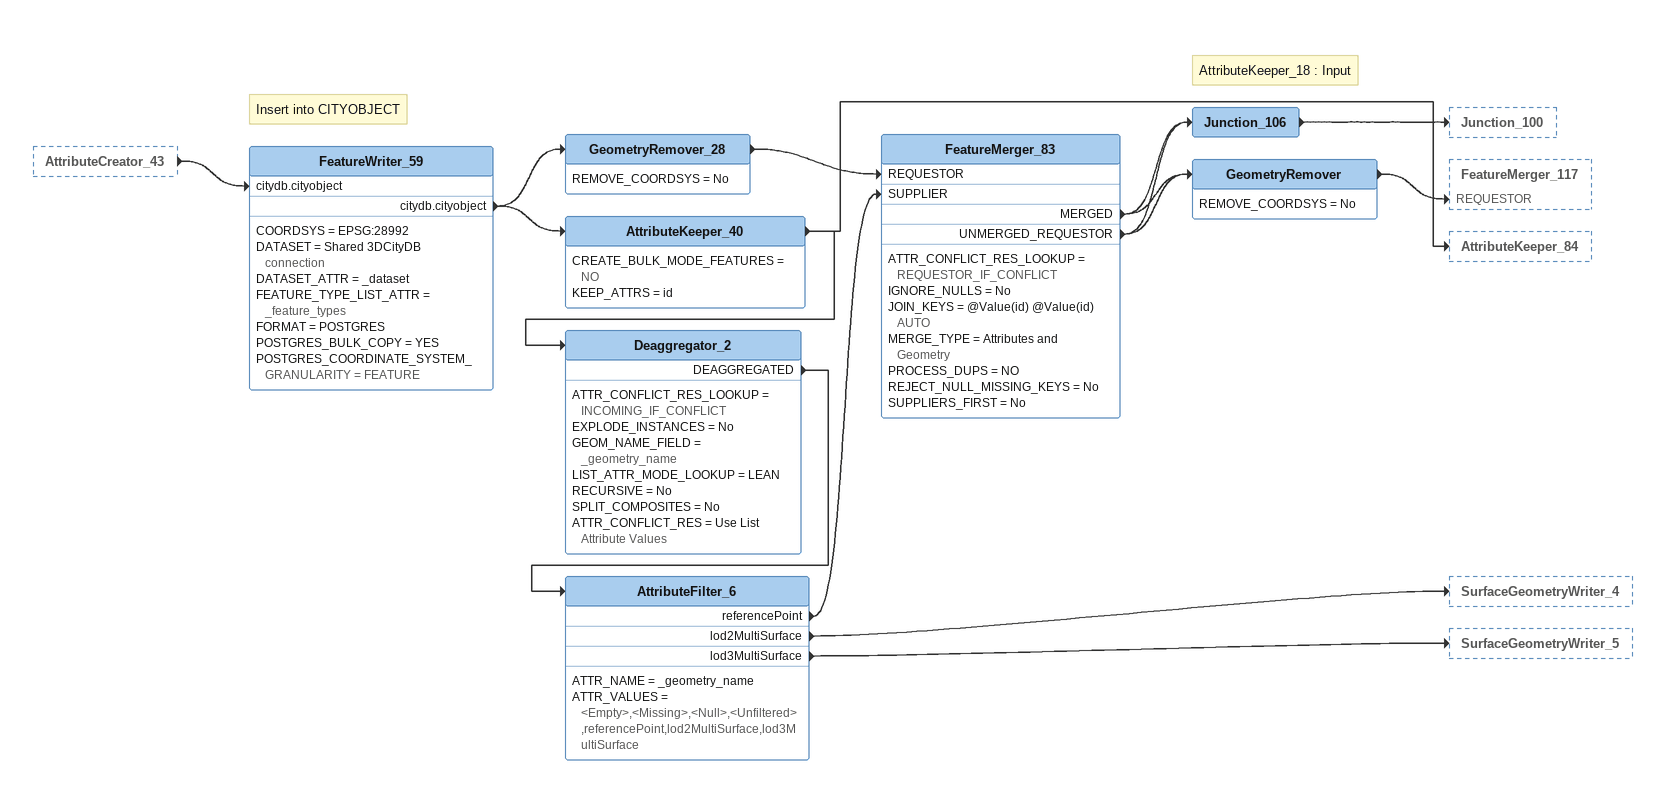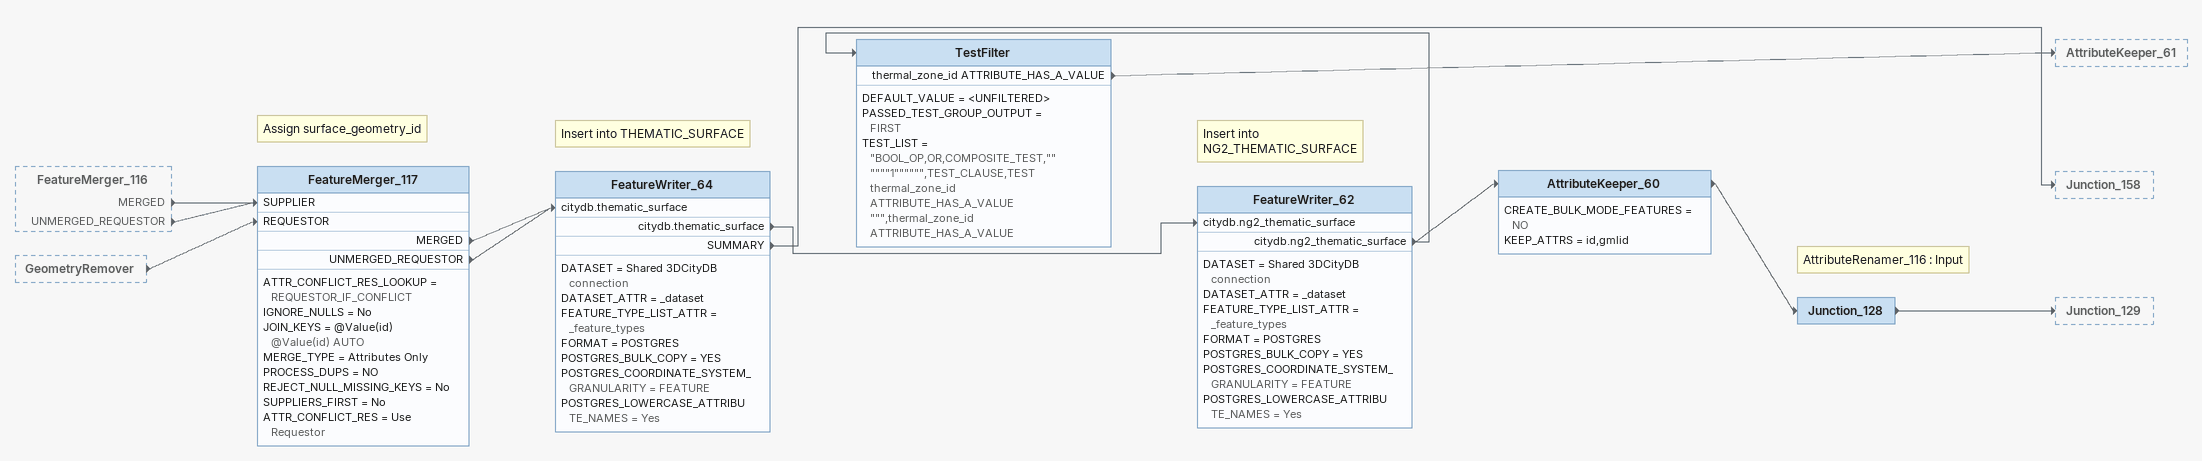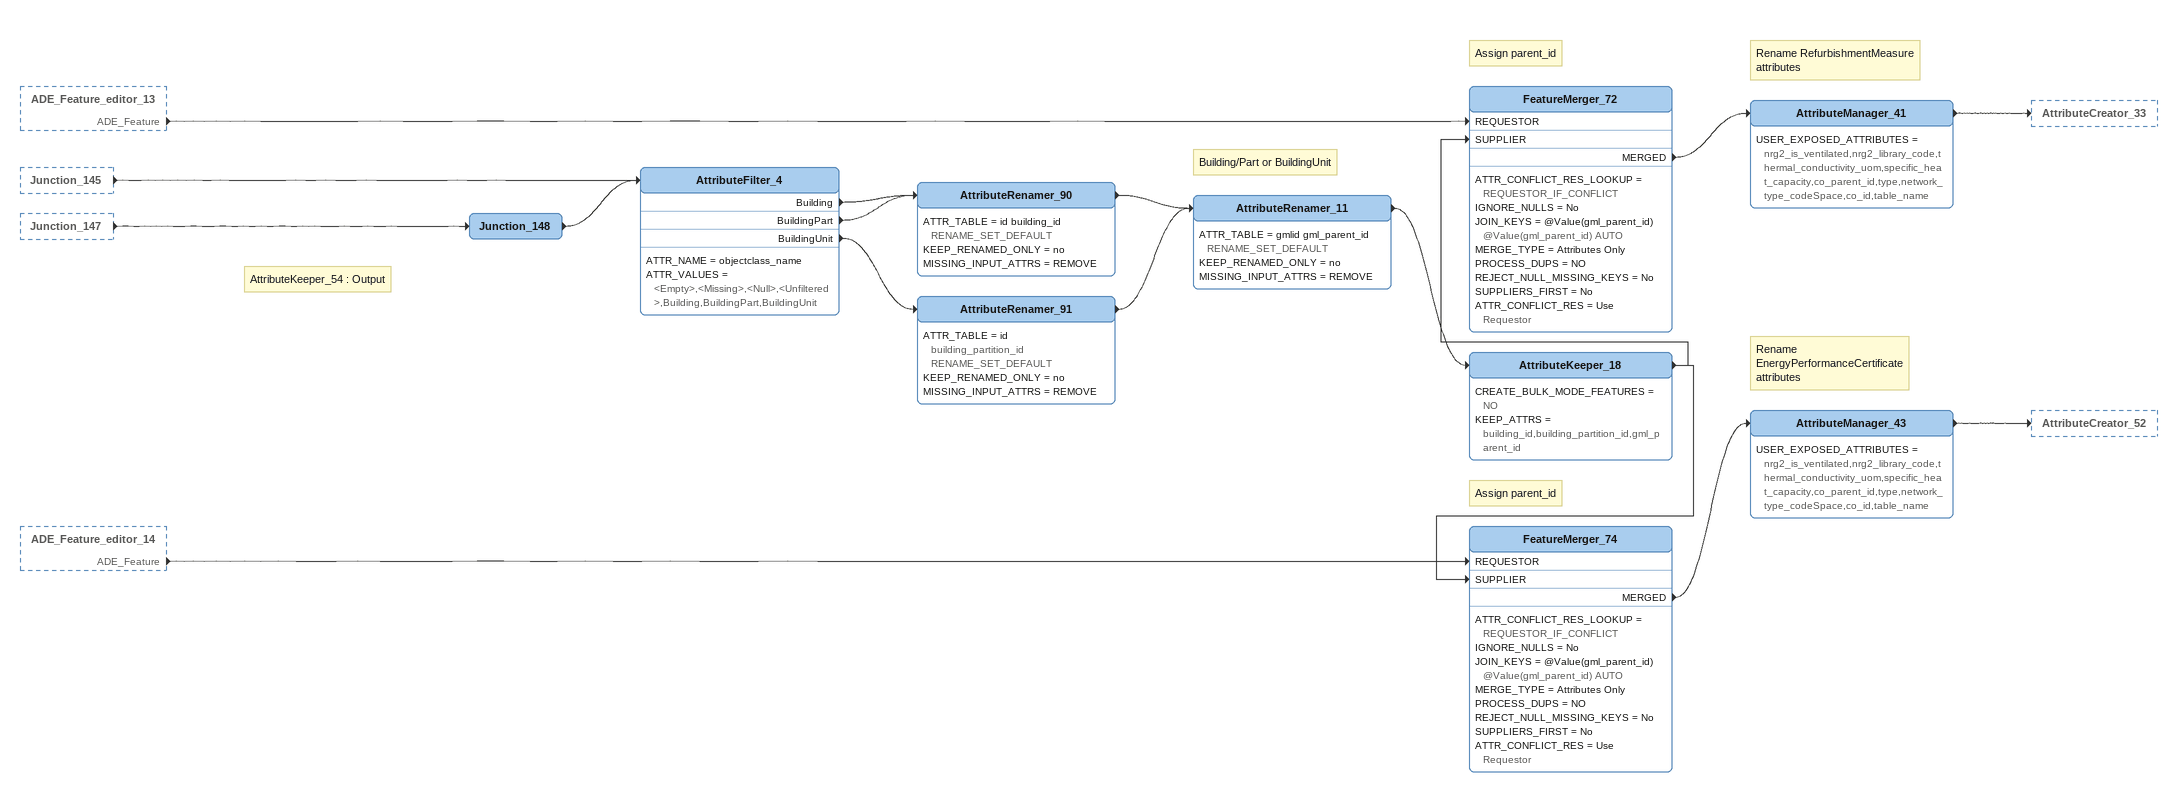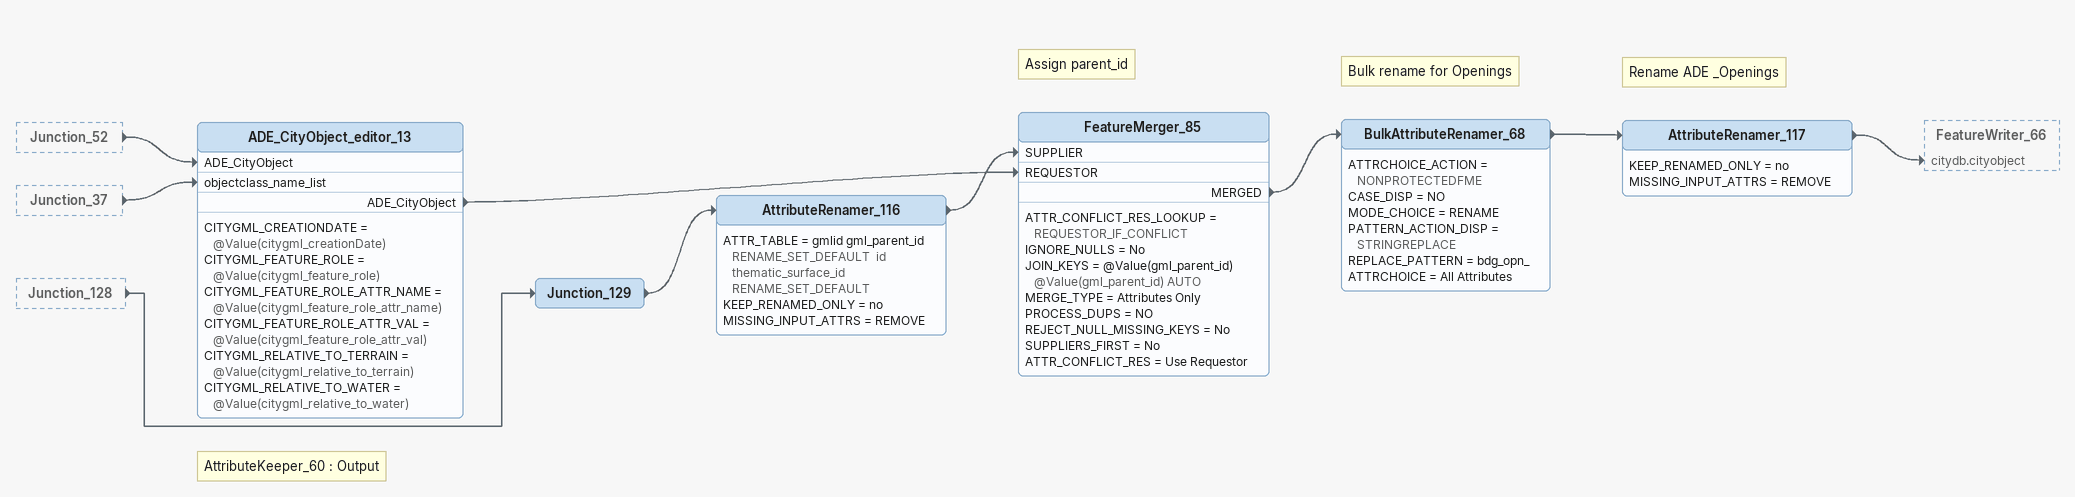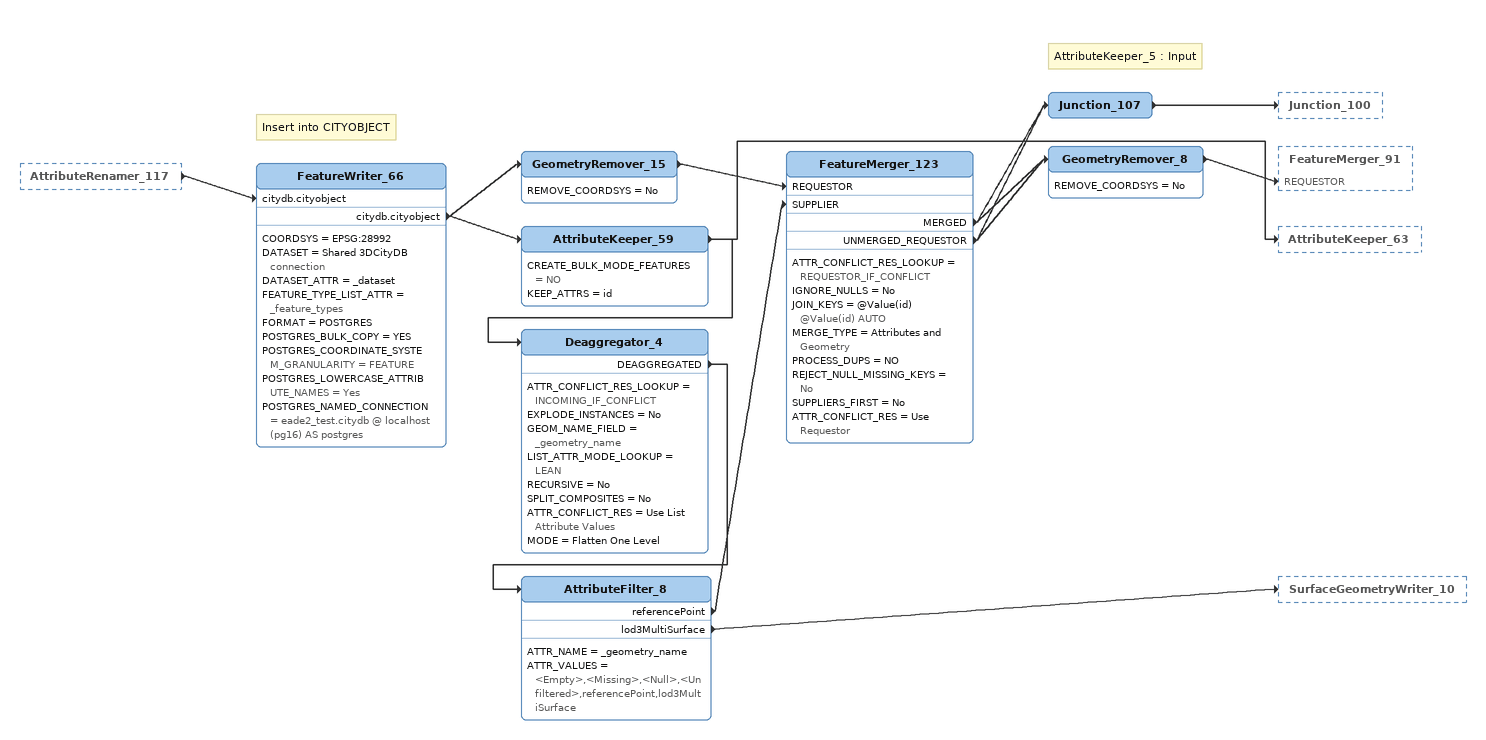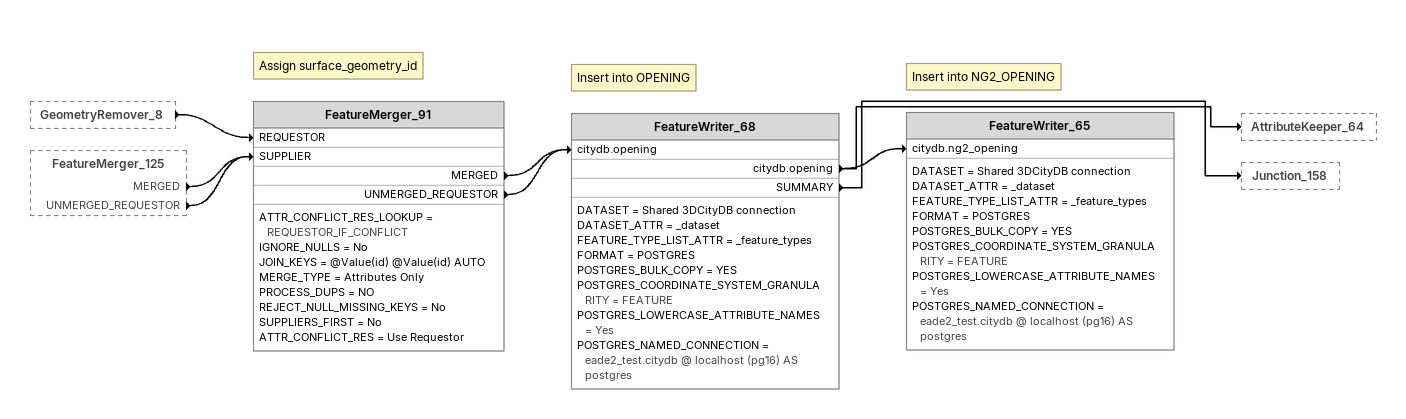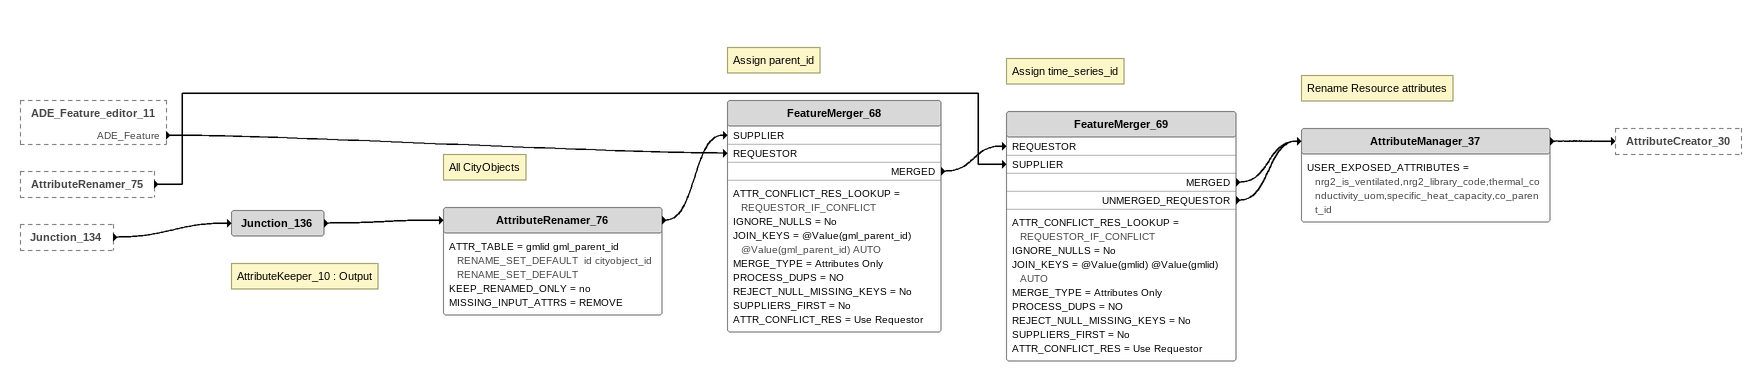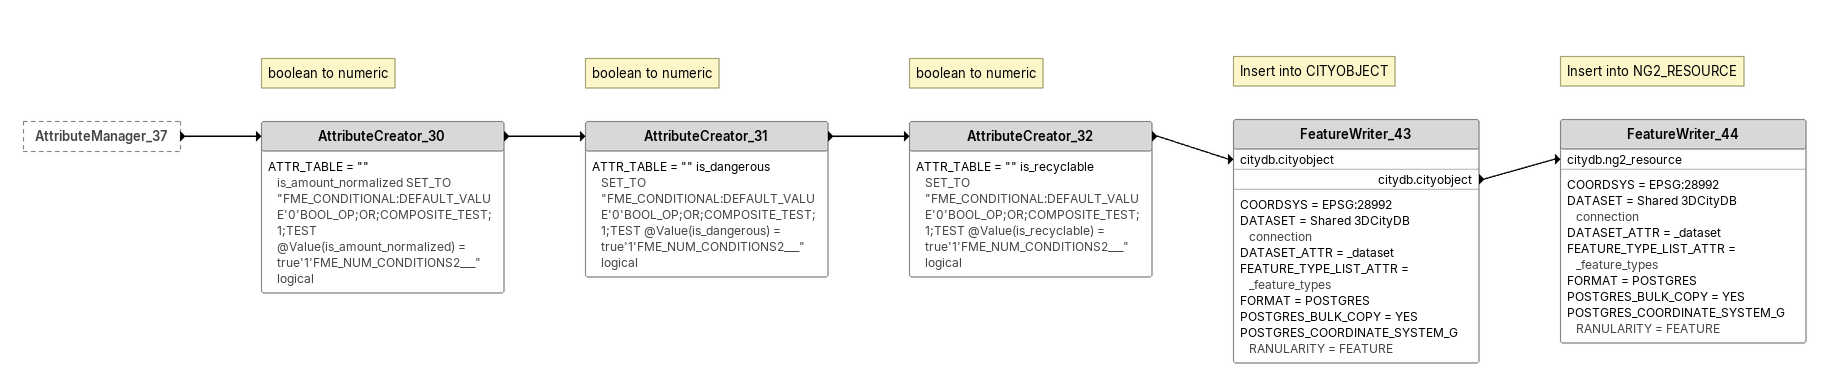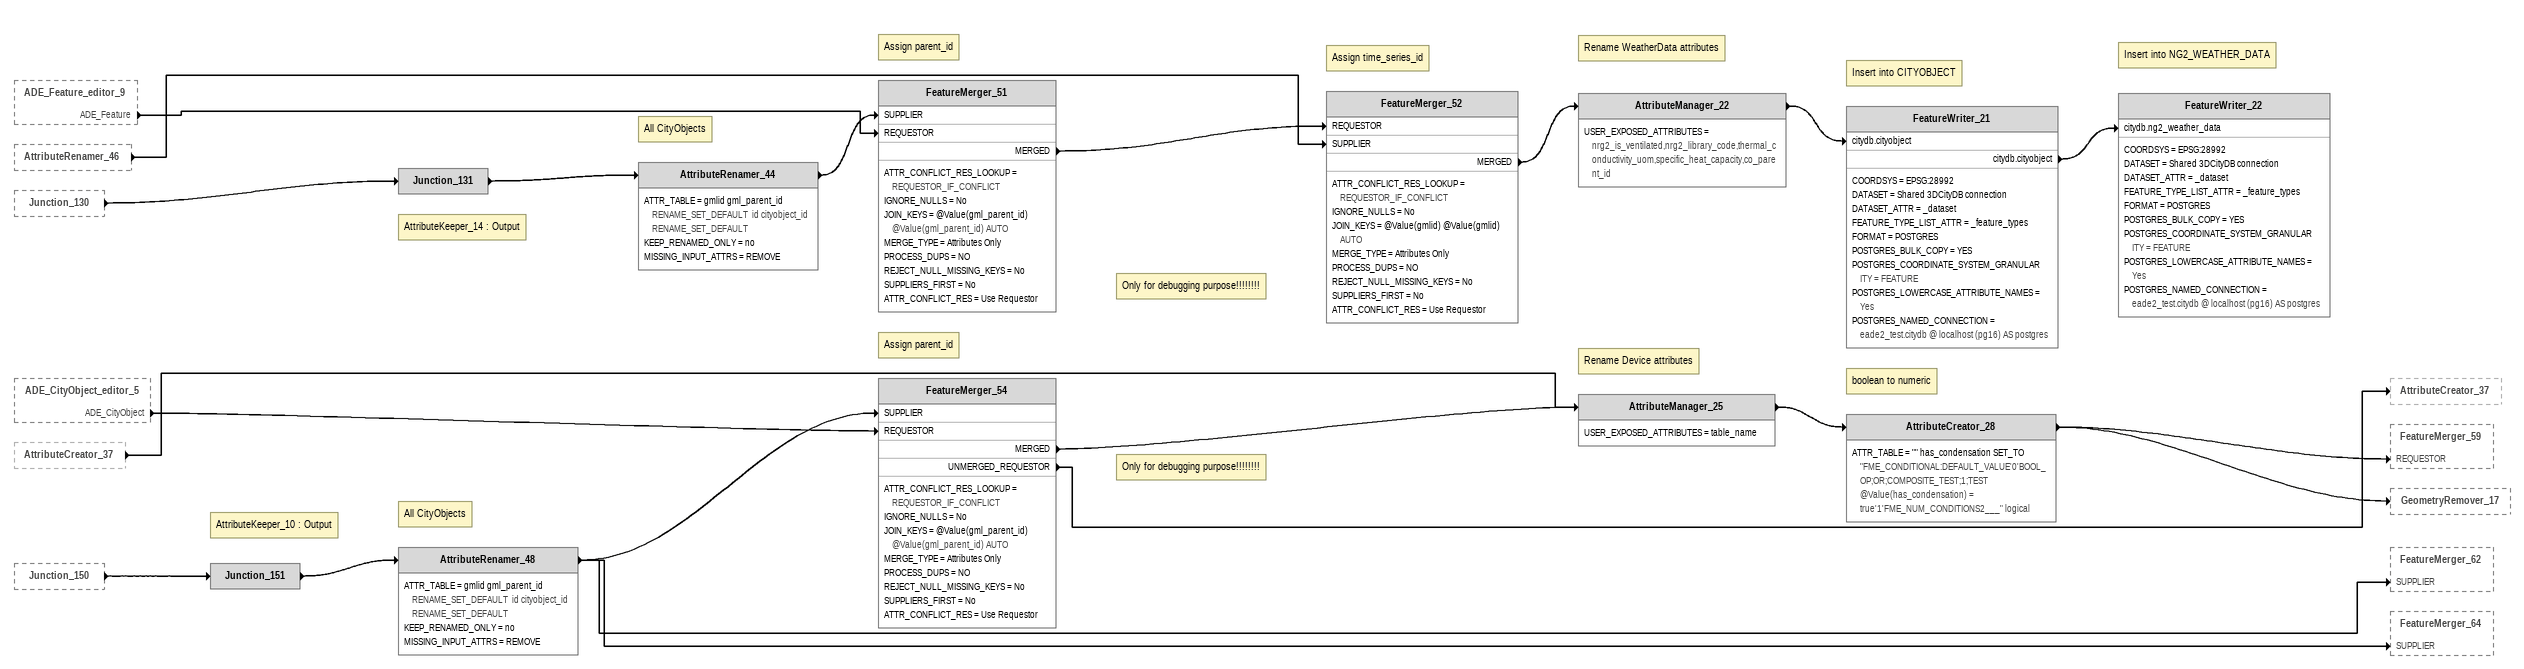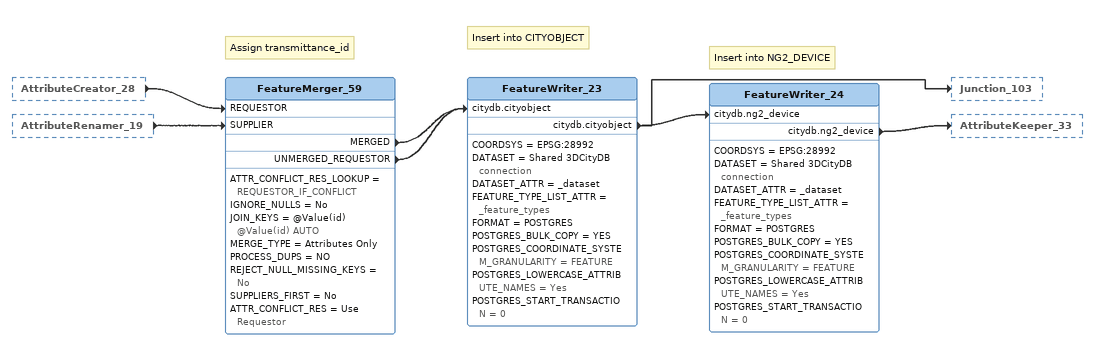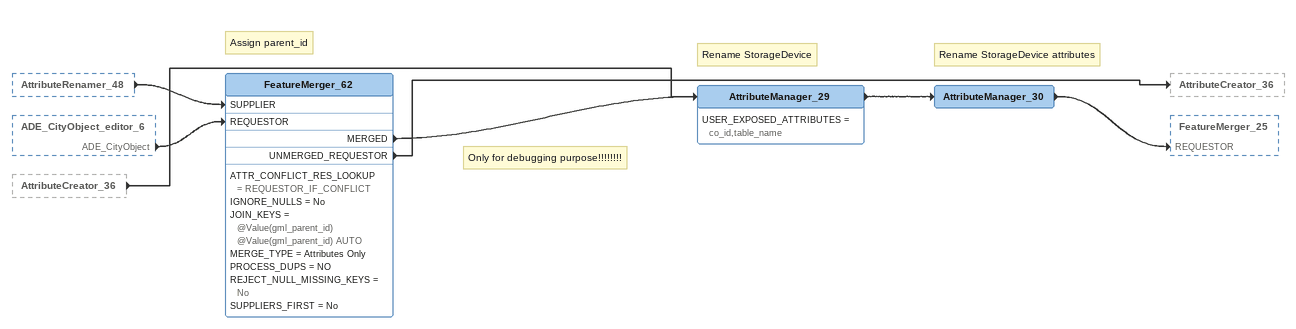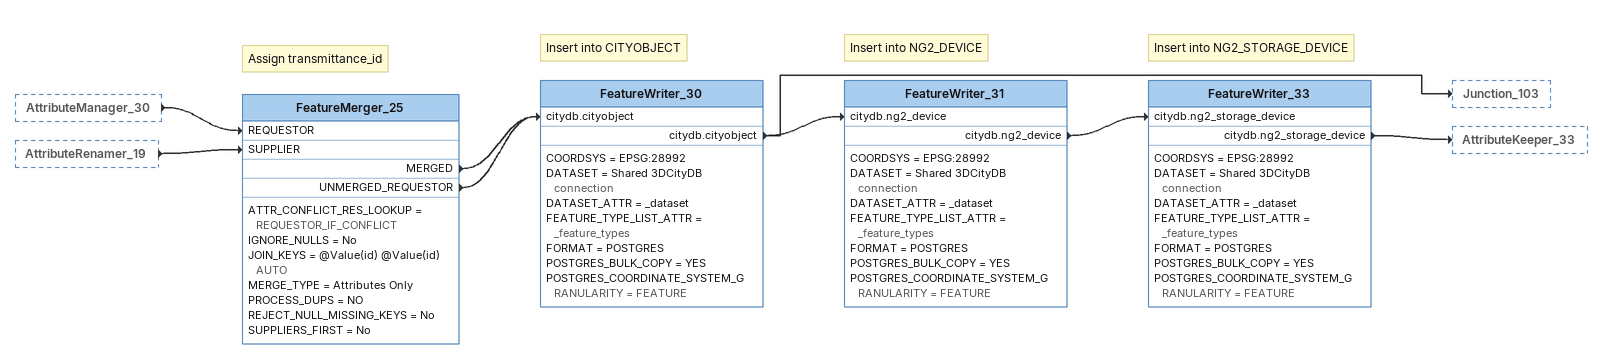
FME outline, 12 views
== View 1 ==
AttributeCreator_43 [outside]
    -> FeatureWriter_59 [citydb.cityobject]
Note: Insert into CITYOBJECT
FeatureWriter_59
    COORDSYS = EPSG:28992
    DATASET = Shared 3DCityDB connection
    DATASET_ATTR = _dataset
    FEATURE_TYPE_LIST_ATTR = _feature_types
    FORMAT = POSTGRES
    POSTGRES_BULK_COPY = YES
    POSTGRES_COORDINATE_SYSTEM_GRANULARITY = FEATURE
    citydb.cityobject -> GeometryRemover_28
    citydb.cityobject -> AttributeKeeper_40
GeometryRemover_28
    REMOVE_COORDSYS = No
    -> FeatureMerger_83 [REQUESTOR]
AttributeKeeper_40
    CREATE_BULK_MODE_FEATURES = NO
    KEEP_ATTRS = id
    -> Deaggregator_2
    -> AttributeKeeper_84
Deaggregator_2
    ATTR_CONFLICT_RES_LOOKUP = INCOMING_IF_CONFLICT
    EXPLODE_INSTANCES = No
    GEOM_NAME_FIELD = _geometry_name
    LIST_ATTR_MODE_LOOKUP = LEAN
    RECURSIVE = No
    SPLIT_COMPOSITES = No
    ATTR_CONFLICT_RES = Use List Attribute Values
    DEAGGREGATED -> AttributeFilter_6
AttributeFilter_6
    ATTR_NAME = _geometry_name
    ATTR_VALUES = <Empty>,<Missing>,<Null>,<Unfiltered>,referencePoint,lod2MultiSurface,lod3MultiSurface
    referencePoint -> FeatureMerger_83 [SUPPLIER]
    lod2MultiSurface -> SurfaceGeometryWriter_4
    lod3MultiSurface -> SurfaceGeometryWriter_5
FeatureMerger_83
    ATTR_CONFLICT_RES_LOOKUP = REQUESTOR_IF_CONFLICT
    IGNORE_NULLS = No
    JOIN_KEYS = @Value(id) @Value(id) AUTO
    MERGE_TYPE = Attributes and Geometry
    PROCESS_DUPS = NO
    REJECT_NULL_MISSING_KEYS = No
    SUPPLIERS_FIRST = No
    MERGED -> GeometryRemover
    MERGED -> Junction_106
    UNMERGED_REQUESTOR -> GeometryRemover
    UNMERGED_REQUESTOR -> Junction_106
Note: AttributeKeeper_18 : Input
Junction_106
    -> Junction_100
GeometryRemover
    REMOVE_COORDSYS = No
    -> FeatureMerger_117 [REQUESTOR]

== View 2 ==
FeatureMerger_116 [outside]
    MERGED -> FeatureMerger_117 [SUPPLIER]
    UNMERGED_REQUESTOR -> FeatureMerger_117 [SUPPLIER]
GeometryRemover [outside]
    -> FeatureMerger_117 [REQUESTOR]
Note: Assign surface_geometry_id
FeatureMerger_117
    ATTR_CONFLICT_RES_LOOKUP = REQUESTOR_IF_CONFLICT
    IGNORE_NULLS = No
    JOIN_KEYS = @Value(id) @Value(id) AUTO
    MERGE_TYPE = Attributes Only
    PROCESS_DUPS = NO
    REJECT_NULL_MISSING_KEYS = No
    SUPPLIERS_FIRST = No
    ATTR_CONFLICT_RES = Use Requestor
    MERGED -> FeatureWriter_64 [citydb.thematic_surface]
    UNMERGED_REQUESTOR -> FeatureWriter_64 [citydb.thematic_surface]
Note: Insert into THEMATIC_SURFACE
FeatureWriter_64
    DATASET = Shared 3DCityDB connection
    DATASET_ATTR = _dataset
    FEATURE_TYPE_LIST_ATTR = _feature_types
    FORMAT = POSTGRES
    POSTGRES_BULK_COPY = YES
    POSTGRES_COORDINATE_SYSTEM_GRANULARITY = FEATURE
    POSTGRES_LOWERCASE_ATTRIBUTE_NAMES = Yes
    citydb.thematic_surface -> FeatureWriter_62 [citydb.ng2_thematic_surface]
    SUMMARY -> Junction_158
Note: Insert into NG2_THEMATIC_SURFACE
FeatureWriter_62
    DATASET = Shared 3DCityDB connection
    DATASET_ATTR = _dataset
    FEATURE_TYPE_LIST_ATTR = _feature_types
    FORMAT = POSTGRES
    POSTGRES_BULK_COPY = YES
    POSTGRES_COORDINATE_SYSTEM_GRANULARITY = FEATURE
    POSTGRES_LOWERCASE_ATTRIBUTE_NAMES = Yes
    citydb.ng2_thematic_surface -> AttributeKeeper_60
    citydb.ng2_thematic_surface -> TestFilter
TestFilter
    DEFAULT_VALUE = <UNFILTERED>
    PASSED_TEST_GROUP_OUTPUT = FIRST
    TEST_LIST = "BOOL_OP,OR,COMPOSITE_TEST,""""""1"""""",TEST_CLAUSE,TEST thermal_zone_id ATTRIBUTE_HAS_A_VALUE """,thermal_zone_id ATTRIBUTE_HAS_A_VALUE
    thermal_zone_id ATTRIBUTE_HAS_A_VALUE -> AttributeKeeper_61
AttributeKeeper_60
    CREATE_BULK_MODE_FEATURES = NO
    KEEP_ATTRS = id,gmlid
    -> Junction_128
Note: AttributeRenamer_116 : Input
Junction_128
    -> Junction_129

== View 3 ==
ADE_Feature_editor_13 [outside]
    ADE_Feature -> FeatureMerger_72 [REQUESTOR]
Junction_145 [outside]
    -> AttributeFilter_4
Junction_147 [outside]
    -> Junction_148
ADE_Feature_editor_14 [outside]
    ADE_Feature -> FeatureMerger_74 [REQUESTOR]
Note: AttributeKeeper_54 : Output
Junction_148
    -> AttributeFilter_4
AttributeFilter_4
    ATTR_NAME = objectclass_name
    ATTR_VALUES = <Empty>,<Missing>,<Null>,<Unfiltered>,Building,BuildingPart,BuildingUnit
    Building -> AttributeRenamer_90
    BuildingPart -> AttributeRenamer_90
    BuildingUnit -> AttributeRenamer_91
AttributeRenamer_90
    ATTR_TABLE = id building_id RENAME_SET_DEFAULT
    KEEP_RENAMED_ONLY = no
    MISSING_INPUT_ATTRS = REMOVE
    -> AttributeRenamer_11
AttributeRenamer_91
    ATTR_TABLE = id building_partition_id RENAME_SET_DEFAULT
    KEEP_RENAMED_ONLY = no
    MISSING_INPUT_ATTRS = REMOVE
    -> AttributeRenamer_11
Note: Building/Part or BuildingUnit
AttributeRenamer_11
    ATTR_TABLE = gmlid gml_parent_id RENAME_SET_DEFAULT
    KEEP_RENAMED_ONLY = no
    MISSING_INPUT_ATTRS = REMOVE
    -> AttributeKeeper_18
AttributeKeeper_18
    CREATE_BULK_MODE_FEATURES = NO
    KEEP_ATTRS = building_id,building_partition_id,gml_parent_id
    -> FeatureMerger_72 [SUPPLIER]
    -> FeatureMerger_74 [SUPPLIER]
Note: Assign parent_id
FeatureMerger_72
    ATTR_CONFLICT_RES_LOOKUP = REQUESTOR_IF_CONFLICT
    IGNORE_NULLS = No
    JOIN_KEYS = @Value(gml_parent_id) @Value(gml_parent_id) AUTO
    MERGE_TYPE = Attributes Only
    PROCESS_DUPS = NO
    REJECT_NULL_MISSING_KEYS = No
    SUPPLIERS_FIRST = No
    ATTR_CONFLICT_RES = Use Requestor
    MERGED -> AttributeManager_41
Note: Rename RefurbishmentMeasure attributes
AttributeManager_41
    USER_EXPOSED_ATTRIBUTES = nrg2_is_ventilated,nrg2_library_code,thermal_conductivity_uom,specific_heat_capacity,co_parent_id,type,network_type_codeSpace,co_id,table_name
    -> AttributeCreator_33
Note: Assign parent_id
FeatureMerger_74
    ATTR_CONFLICT_RES_LOOKUP = REQUESTOR_IF_CONFLICT
    IGNORE_NULLS = No
    JOIN_KEYS = @Value(gml_parent_id) @Value(gml_parent_id) AUTO
    MERGE_TYPE = Attributes Only
    PROCESS_DUPS = NO
    REJECT_NULL_MISSING_KEYS = No
    SUPPLIERS_FIRST = No
    ATTR_CONFLICT_RES = Use Requestor
    MERGED -> AttributeManager_43
Note: Rename EnergyPerformanceCertificate attributes
AttributeManager_43
    USER_EXPOSED_ATTRIBUTES = nrg2_is_ventilated,nrg2_library_code,thermal_conductivity_uom,specific_heat_capacity,co_parent_id,type,network_type_codeSpace,co_id,table_name
    -> AttributeCreator_52

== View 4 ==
Junction_52 [outside]
    -> ADE_CityObject_editor_13 [ADE_CityObject]
Junction_37 [outside]
    -> ADE_CityObject_editor_13 [objectclass_name_list]
Junction_128 [outside]
    -> Junction_129
Note: AttributeKeeper_60 : Output
Junction_129
    -> AttributeRenamer_116
AttributeRenamer_116
    ATTR_TABLE = gmlid gml_parent_id RENAME_SET_DEFAULT  id thematic_surface_id RENAME_SET_DEFAULT
    KEEP_RENAMED_ONLY = no
    MISSING_INPUT_ATTRS = REMOVE
    -> FeatureMerger_85 [SUPPLIER]
ADE_CityObject_editor_13
    CITYGML_CREATIONDATE = @Value(citygml_creationDate)
    CITYGML_FEATURE_ROLE = @Value(citygml_feature_role)
    CITYGML_FEATURE_ROLE_ATTR_NAME = @Value(citygml_feature_role_attr_name)
    CITYGML_FEATURE_ROLE_ATTR_VAL = @Value(citygml_feature_role_attr_val)
    CITYGML_RELATIVE_TO_TERRAIN = @Value(citygml_relative_to_terrain)
    CITYGML_RELATIVE_TO_WATER = @Value(citygml_relative_to_water)
    ADE_CityObject -> FeatureMerger_85 [REQUESTOR]
Note: Assign parent_id
FeatureMerger_85
    ATTR_CONFLICT_RES_LOOKUP = REQUESTOR_IF_CONFLICT
    IGNORE_NULLS = No
    JOIN_KEYS = @Value(gml_parent_id) @Value(gml_parent_id) AUTO
    MERGE_TYPE = Attributes Only
    PROCESS_DUPS = NO
    REJECT_NULL_MISSING_KEYS = No
    SUPPLIERS_FIRST = No
    ATTR_CONFLICT_RES = Use Requestor
    MERGED -> BulkAttributeRenamer_68
Note: Bulk rename for Openings
BulkAttributeRenamer_68
    ATTRCHOICE_ACTION = NONPROTECTEDFME
    CASE_DISP = NO
    MODE_CHOICE = RENAME
    PATTERN_ACTION_DISP = STRINGREPLACE
    REPLACE_PATTERN = bdg_opn_
    ATTRCHOICE = All Attributes
    -> AttributeRenamer_117
Note: Rename ADE _Openings
AttributeRenamer_117
    KEEP_RENAMED_ONLY = no
    MISSING_INPUT_ATTRS = REMOVE
    -> FeatureWriter_66 [citydb.cityobject]

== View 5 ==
AttributeRenamer_117 [outside]
    -> FeatureWriter_66 [citydb.cityobject]
Note: Insert into CITYOBJECT
FeatureWriter_66
    COORDSYS = EPSG:28992
    DATASET = Shared 3DCityDB connection
    DATASET_ATTR = _dataset
    FEATURE_TYPE_LIST_ATTR = _feature_types
    FORMAT = POSTGRES
    POSTGRES_BULK_COPY = YES
    POSTGRES_COORDINATE_SYSTEM_GRANULARITY = FEATURE
    POSTGRES_LOWERCASE_ATTRIBUTE_NAMES = Yes
    POSTGRES_NAMED_CONNECTION = eade2_test.citydb @ localhost (pg16) AS postgres
    citydb.cityobject -> GeometryRemover_15
    citydb.cityobject -> AttributeKeeper_59
GeometryRemover_15
    REMOVE_COORDSYS = No
    -> FeatureMerger_123 [REQUESTOR]
AttributeKeeper_59
    CREATE_BULK_MODE_FEATURES = NO
    KEEP_ATTRS = id
    -> Deaggregator_4
    -> AttributeKeeper_63
Deaggregator_4
    ATTR_CONFLICT_RES_LOOKUP = INCOMING_IF_CONFLICT
    EXPLODE_INSTANCES = No
    GEOM_NAME_FIELD = _geometry_name
    LIST_ATTR_MODE_LOOKUP = LEAN
    RECURSIVE = No
    SPLIT_COMPOSITES = No
    ATTR_CONFLICT_RES = Use List Attribute Values
    MODE = Flatten One Level
    DEAGGREGATED -> AttributeFilter_8
AttributeFilter_8
    ATTR_NAME = _geometry_name
    ATTR_VALUES = <Empty>,<Missing>,<Null>,<Unfiltered>,referencePoint,lod3MultiSurface
    referencePoint -> FeatureMerger_123 [SUPPLIER]
    lod3MultiSurface -> SurfaceGeometryWriter_10
FeatureMerger_123
    ATTR_CONFLICT_RES_LOOKUP = REQUESTOR_IF_CONFLICT
    IGNORE_NULLS = No
    JOIN_KEYS = @Value(id) @Value(id) AUTO
    MERGE_TYPE = Attributes and Geometry
    PROCESS_DUPS = NO
    REJECT_NULL_MISSING_KEYS = No
    SUPPLIERS_FIRST = No
    ATTR_CONFLICT_RES = Use Requestor
    MERGED -> GeometryRemover_8
    MERGED -> Junction_107
    UNMERGED_REQUESTOR -> GeometryRemover_8
    UNMERGED_REQUESTOR -> Junction_107
Note: AttributeKeeper_5 : Input
Junction_107
    -> Junction_100
GeometryRemover_8
    REMOVE_COORDSYS = No
    -> FeatureMerger_91 [REQUESTOR]

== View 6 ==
GeometryRemover_8 [outside]
    -> FeatureMerger_91 [REQUESTOR]
FeatureMerger_125 [outside]
    MERGED -> FeatureMerger_91 [SUPPLIER]
    UNMERGED_REQUESTOR -> FeatureMerger_91 [SUPPLIER]
Note: Assign surface_geometry_id
FeatureMerger_91
    ATTR_CONFLICT_RES_LOOKUP = REQUESTOR_IF_CONFLICT
    IGNORE_NULLS = No
    JOIN_KEYS = @Value(id) @Value(id) AUTO
    MERGE_TYPE = Attributes Only
    PROCESS_DUPS = NO
    REJECT_NULL_MISSING_KEYS = No
    SUPPLIERS_FIRST = No
    ATTR_CONFLICT_RES = Use Requestor
    MERGED -> FeatureWriter_68 [citydb.opening]
    UNMERGED_REQUESTOR -> FeatureWriter_68 [citydb.opening]
Note: Insert into OPENING
FeatureWriter_68
    DATASET = Shared 3DCityDB connection
    DATASET_ATTR = _dataset
    FEATURE_TYPE_LIST_ATTR = _feature_types
    FORMAT = POSTGRES
    POSTGRES_BULK_COPY = YES
    POSTGRES_COORDINATE_SYSTEM_GRANULARITY = FEATURE
    POSTGRES_LOWERCASE_ATTRIBUTE_NAMES = Yes
    POSTGRES_NAMED_CONNECTION = eade2_test.citydb @ localhost (pg16) AS postgres
    citydb.opening -> FeatureWriter_65 [citydb.ng2_opening]
    citydb.opening -> AttributeKeeper_64
    SUMMARY -> Junction_158
Note: Insert into NG2_OPENING
FeatureWriter_65
    DATASET = Shared 3DCityDB connection
    DATASET_ATTR = _dataset
    FEATURE_TYPE_LIST_ATTR = _feature_types
    FORMAT = POSTGRES
    POSTGRES_BULK_COPY = YES
    POSTGRES_COORDINATE_SYSTEM_GRANULARITY = FEATURE
    POSTGRES_LOWERCASE_ATTRIBUTE_NAMES = Yes
    POSTGRES_NAMED_CONNECTION = eade2_test.citydb @ localhost (pg16) AS postgres

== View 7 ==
ADE_Feature_editor_11 [outside]
    ADE_Feature -> FeatureMerger_68 [REQUESTOR]
AttributeRenamer_75 [outside]
    -> FeatureMerger_69 [SUPPLIER]
Junction_134 [outside]
    -> Junction_136
Note: AttributeKeeper_10 : Output
Junction_136
    -> AttributeRenamer_76
Note: All CityObjects
AttributeRenamer_76
    ATTR_TABLE = gmlid gml_parent_id RENAME_SET_DEFAULT  id cityobject_id RENAME_SET_DEFAULT
    KEEP_RENAMED_ONLY = no
    MISSING_INPUT_ATTRS = REMOVE
    -> FeatureMerger_68 [SUPPLIER]
Note: Assign parent_id
FeatureMerger_68
    ATTR_CONFLICT_RES_LOOKUP = REQUESTOR_IF_CONFLICT
    IGNORE_NULLS = No
    JOIN_KEYS = @Value(gml_parent_id) @Value(gml_parent_id) AUTO
    MERGE_TYPE = Attributes Only
    PROCESS_DUPS = NO
    REJECT_NULL_MISSING_KEYS = No
    SUPPLIERS_FIRST = No
    ATTR_CONFLICT_RES = Use Requestor
    MERGED -> FeatureMerger_69 [REQUESTOR]
Note: Assign time_series_id
FeatureMerger_69
    ATTR_CONFLICT_RES_LOOKUP = REQUESTOR_IF_CONFLICT
    IGNORE_NULLS = No
    JOIN_KEYS = @Value(gmlid) @Value(gmlid) AUTO
    MERGE_TYPE = Attributes Only
    PROCESS_DUPS = NO
    REJECT_NULL_MISSING_KEYS = No
    SUPPLIERS_FIRST = No
    ATTR_CONFLICT_RES = Use Requestor
    MERGED -> AttributeManager_37
    UNMERGED_REQUESTOR -> AttributeManager_37
Note: Rename Resource attributes
AttributeManager_37
    USER_EXPOSED_ATTRIBUTES = nrg2_is_ventilated,nrg2_library_code,thermal_conductivity_uom,specific_heat_capacity,co_parent_id
    -> AttributeCreator_30

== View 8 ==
AttributeManager_37 [outside]
    -> AttributeCreator_30
Note: boolean to numeric
AttributeCreator_30
    ATTR_TABLE = "" is_amount_normalized SET_TO "FME_CONDITIONAL:DEFAULT_VALUE'0'BOOL_OP;OR;COMPOSITE_TEST;1;TEST @Value(is_amount_normalized) = true'1'FME_NUM_CONDITIONS2___" logical
    -> AttributeCreator_31
Note: boolean to numeric
AttributeCreator_31
    ATTR_TABLE = "" is_dangerous SET_TO "FME_CONDITIONAL:DEFAULT_VALUE'0'BOOL_OP;OR;COMPOSITE_TEST;1;TEST @Value(is_dangerous) = true'1'FME_NUM_CONDITIONS2___" logical
    -> AttributeCreator_32
Note: boolean to numeric
AttributeCreator_32
    ATTR_TABLE = "" is_recyclable SET_TO "FME_CONDITIONAL:DEFAULT_VALUE'0'BOOL_OP;OR;COMPOSITE_TEST;1;TEST @Value(is_recyclable) = true'1'FME_NUM_CONDITIONS2___" logical
    -> FeatureWriter_43 [citydb.cityobject]
Note: Insert into CITYOBJECT
FeatureWriter_43
    COORDSYS = EPSG:28992
    DATASET = Shared 3DCityDB connection
    DATASET_ATTR = _dataset
    FEATURE_TYPE_LIST_ATTR = _feature_types
    FORMAT = POSTGRES
    POSTGRES_BULK_COPY = YES
    POSTGRES_COORDINATE_SYSTEM_GRANULARITY = FEATURE
    citydb.cityobject -> FeatureWriter_44 [citydb.ng2_resource]
Note: Insert into NG2_RESOURCE
FeatureWriter_44
    COORDSYS = EPSG:28992
    DATASET = Shared 3DCityDB connection
    DATASET_ATTR = _dataset
    FEATURE_TYPE_LIST_ATTR = _feature_types
    FORMAT = POSTGRES
    POSTGRES_BULK_COPY = YES
    POSTGRES_COORDINATE_SYSTEM_GRANULARITY = FEATURE

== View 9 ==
ADE_Feature_editor_9 [outside]
    ADE_Feature -> FeatureMerger_51 [REQUESTOR]
AttributeRenamer_46 [outside]
    -> FeatureMerger_52 [SUPPLIER]
Junction_130 [outside]
    -> Junction_131
ADE_CityObject_editor_5 [outside]
    ADE_CityObject -> FeatureMerger_54 [REQUESTOR]
AttributeCreator_37 [outside]
    -> AttributeManager_25
Junction_150 [outside]
    -> Junction_151
Note: AttributeKeeper_14 : Output
Junction_131
    -> AttributeRenamer_44
Note: All CityObjects
AttributeRenamer_44
    ATTR_TABLE = gmlid gml_parent_id RENAME_SET_DEFAULT  id cityobject_id RENAME_SET_DEFAULT
    KEEP_RENAMED_ONLY = no
    MISSING_INPUT_ATTRS = REMOVE
    -> FeatureMerger_51 [SUPPLIER]
Note: Assign parent_id
FeatureMerger_51
    ATTR_CONFLICT_RES_LOOKUP = REQUESTOR_IF_CONFLICT
    IGNORE_NULLS = No
    JOIN_KEYS = @Value(gml_parent_id) @Value(gml_parent_id) AUTO
    MERGE_TYPE = Attributes Only
    PROCESS_DUPS = NO
    REJECT_NULL_MISSING_KEYS = No
    SUPPLIERS_FIRST = No
    ATTR_CONFLICT_RES = Use Requestor
    MERGED -> FeatureMerger_52 [REQUESTOR]
Note: Assign time_series_id
FeatureMerger_52
    ATTR_CONFLICT_RES_LOOKUP = REQUESTOR_IF_CONFLICT
    IGNORE_NULLS = No
    JOIN_KEYS = @Value(gmlid) @Value(gmlid) AUTO
    MERGE_TYPE = Attributes Only
    PROCESS_DUPS = NO
    REJECT_NULL_MISSING_KEYS = No
    SUPPLIERS_FIRST = No
    ATTR_CONFLICT_RES = Use Requestor
    MERGED -> AttributeManager_22
Note: Rename WeatherData attributes
AttributeManager_22
    USER_EXPOSED_ATTRIBUTES = nrg2_is_ventilated,nrg2_library_code,thermal_conductivity_uom,specific_heat_capacity,co_parent_id
    -> FeatureWriter_21 [citydb.cityobject]
Note: Insert into CITYOBJECT
FeatureWriter_21
    COORDSYS = EPSG:28992
    DATASET = Shared 3DCityDB connection
    DATASET_ATTR = _dataset
    FEATURE_TYPE_LIST_ATTR = _feature_types
    FORMAT = POSTGRES
    POSTGRES_BULK_COPY = YES
    POSTGRES_COORDINATE_SYSTEM_GRANULARITY = FEATURE
    POSTGRES_LOWERCASE_ATTRIBUTE_NAMES = Yes
    POSTGRES_NAMED_CONNECTION = eade2_test.citydb @ localhost (pg16) AS postgres
    citydb.cityobject -> FeatureWriter_22 [citydb.ng2_weather_data]
Note: Insert into NG2_WEATHER_DATA
FeatureWriter_22
    COORDSYS = EPSG:28992
    DATASET = Shared 3DCityDB connection
    DATASET_ATTR = _dataset
    FEATURE_TYPE_LIST_ATTR = _feature_types
    FORMAT = POSTGRES
    POSTGRES_BULK_COPY = YES
    POSTGRES_COORDINATE_SYSTEM_GRANULARITY = FEATURE
    POSTGRES_LOWERCASE_ATTRIBUTE_NAMES = Yes
    POSTGRES_NAMED_CONNECTION = eade2_test.citydb @ localhost (pg16) AS postgres
Note: AttributeKeeper_10 : Output
Junction_151
    -> AttributeRenamer_48
Note: All CityObjects
AttributeRenamer_48
    ATTR_TABLE = gmlid gml_parent_id RENAME_SET_DEFAULT  id cityobject_id RENAME_SET_DEFAULT
    KEEP_RENAMED_ONLY = no
    MISSING_INPUT_ATTRS = REMOVE
    -> FeatureMerger_54 [SUPPLIER]
    -> FeatureMerger_62 [SUPPLIER]
    -> FeatureMerger_64 [SUPPLIER]
Note: Assign parent_id
Note: Only for debugging purpose!!!!!!!!
Note: Only for debugging purpose!!!!!!!!
FeatureMerger_54
    ATTR_CONFLICT_RES_LOOKUP = REQUESTOR_IF_CONFLICT
    IGNORE_NULLS = No
    JOIN_KEYS = @Value(gml_parent_id) @Value(gml_parent_id) AUTO
    MERGE_TYPE = Attributes Only
    PROCESS_DUPS = NO
    REJECT_NULL_MISSING_KEYS = No
    SUPPLIERS_FIRST = No
    ATTR_CONFLICT_RES = Use Requestor
    MERGED -> AttributeManager_25
    UNMERGED_REQUESTOR -> AttributeCreator_37
Note: Rename Device attributes
AttributeManager_25
    USER_EXPOSED_ATTRIBUTES = table_name
    -> AttributeCreator_28
Note: boolean to numeric
AttributeCreator_28
    ATTR_TABLE = "" has_condensation SET_TO "FME_CONDITIONAL:DEFAULT_VALUE'0'BOOL_OP;OR;COMPOSITE_TEST;1;TEST @Value(has_condensation) = true'1'FME_NUM_CONDITIONS2___" logical
    -> FeatureMerger_59 [REQUESTOR]
    -> GeometryRemover_17

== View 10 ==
AttributeCreator_28 [outside]
    -> FeatureMerger_59 [REQUESTOR]
AttributeRenamer_19 [outside]
    -> FeatureMerger_59 [SUPPLIER]
Note: Assign transmittance_id
FeatureMerger_59
    ATTR_CONFLICT_RES_LOOKUP = REQUESTOR_IF_CONFLICT
    IGNORE_NULLS = No
    JOIN_KEYS = @Value(id) @Value(id) AUTO
    MERGE_TYPE = Attributes Only
    PROCESS_DUPS = NO
    REJECT_NULL_MISSING_KEYS = No
    SUPPLIERS_FIRST = No
    ATTR_CONFLICT_RES = Use Requestor
    MERGED -> FeatureWriter_23 [citydb.cityobject]
    UNMERGED_REQUESTOR -> FeatureWriter_23 [citydb.cityobject]
Note: Insert into CITYOBJECT
FeatureWriter_23
    COORDSYS = EPSG:28992
    DATASET = Shared 3DCityDB connection
    DATASET_ATTR = _dataset
    FEATURE_TYPE_LIST_ATTR = _feature_types
    FORMAT = POSTGRES
    POSTGRES_BULK_COPY = YES
    POSTGRES_COORDINATE_SYSTEM_GRANULARITY = FEATURE
    POSTGRES_LOWERCASE_ATTRIBUTE_NAMES = Yes
    POSTGRES_START_TRANSACTION = 0
    citydb.cityobject -> FeatureWriter_24 [citydb.ng2_device]
    citydb.cityobject -> Junction_103
Note: Insert into NG2_DEVICE
FeatureWriter_24
    COORDSYS = EPSG:28992
    DATASET = Shared 3DCityDB connection
    DATASET_ATTR = _dataset
    FEATURE_TYPE_LIST_ATTR = _feature_types
    FORMAT = POSTGRES
    POSTGRES_BULK_COPY = YES
    POSTGRES_COORDINATE_SYSTEM_GRANULARITY = FEATURE
    POSTGRES_LOWERCASE_ATTRIBUTE_NAMES = Yes
    POSTGRES_START_TRANSACTION = 0
    citydb.ng2_device -> AttributeKeeper_33

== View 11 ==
AttributeRenamer_48 [outside]
    -> FeatureMerger_62 [SUPPLIER]
ADE_CityObject_editor_6 [outside]
    ADE_CityObject -> FeatureMerger_62 [REQUESTOR]
AttributeCreator_36 [outside]
    -> AttributeManager_29
Note: Assign parent_id
Note: Only for debugging purpose!!!!!!!!
FeatureMerger_62
    ATTR_CONFLICT_RES_LOOKUP = REQUESTOR_IF_CONFLICT
    IGNORE_NULLS = No
    JOIN_KEYS = @Value(gml_parent_id) @Value(gml_parent_id) AUTO
    MERGE_TYPE = Attributes Only
    PROCESS_DUPS = NO
    REJECT_NULL_MISSING_KEYS = No
    SUPPLIERS_FIRST = No
    MERGED -> AttributeManager_29
    UNMERGED_REQUESTOR -> AttributeCreator_36
Note: Rename StorageDevice
AttributeManager_29
    USER_EXPOSED_ATTRIBUTES = co_id,table_name
    -> AttributeManager_30
Note: Rename StorageDevice attributes
AttributeManager_30
    -> FeatureMerger_25 [REQUESTOR]

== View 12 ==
AttributeManager_30 [outside]
    -> FeatureMerger_25 [REQUESTOR]
AttributeRenamer_19 [outside]
    -> FeatureMerger_25 [SUPPLIER]
Note: Assign transmittance_id
FeatureMerger_25
    ATTR_CONFLICT_RES_LOOKUP = REQUESTOR_IF_CONFLICT
    IGNORE_NULLS = No
    JOIN_KEYS = @Value(id) @Value(id) AUTO
    MERGE_TYPE = Attributes Only
    PROCESS_DUPS = NO
    REJECT_NULL_MISSING_KEYS = No
    SUPPLIERS_FIRST = No
    MERGED -> FeatureWriter_30 [citydb.cityobject]
    UNMERGED_REQUESTOR -> FeatureWriter_30 [citydb.cityobject]
Note: Insert into CITYOBJECT
FeatureWriter_30
    COORDSYS = EPSG:28992
    DATASET = Shared 3DCityDB connection
    DATASET_ATTR = _dataset
    FEATURE_TYPE_LIST_ATTR = _feature_types
    FORMAT = POSTGRES
    POSTGRES_BULK_COPY = YES
    POSTGRES_COORDINATE_SYSTEM_GRANULARITY = FEATURE
    citydb.cityobject -> FeatureWriter_31 [citydb.ng2_device]
    citydb.cityobject -> Junction_103
Note: Insert into NG2_DEVICE
FeatureWriter_31
    COORDSYS = EPSG:28992
    DATASET = Shared 3DCityDB connection
    DATASET_ATTR = _dataset
    FEATURE_TYPE_LIST_ATTR = _feature_types
    FORMAT = POSTGRES
    POSTGRES_BULK_COPY = YES
    POSTGRES_COORDINATE_SYSTEM_GRANULARITY = FEATURE
    citydb.ng2_device -> FeatureWriter_33 [citydb.ng2_storage_device]
Note: Insert into NG2_STORAGE_DEVICE
FeatureWriter_33
    COORDSYS = EPSG:28992
    DATASET = Shared 3DCityDB connection
    DATASET_ATTR = _dataset
    FEATURE_TYPE_LIST_ATTR = _feature_types
    FORMAT = POSTGRES
    POSTGRES_BULK_COPY = YES
    POSTGRES_COORDINATE_SYSTEM_GRANULARITY = FEATURE
    citydb.ng2_storage_device -> AttributeKeeper_33
